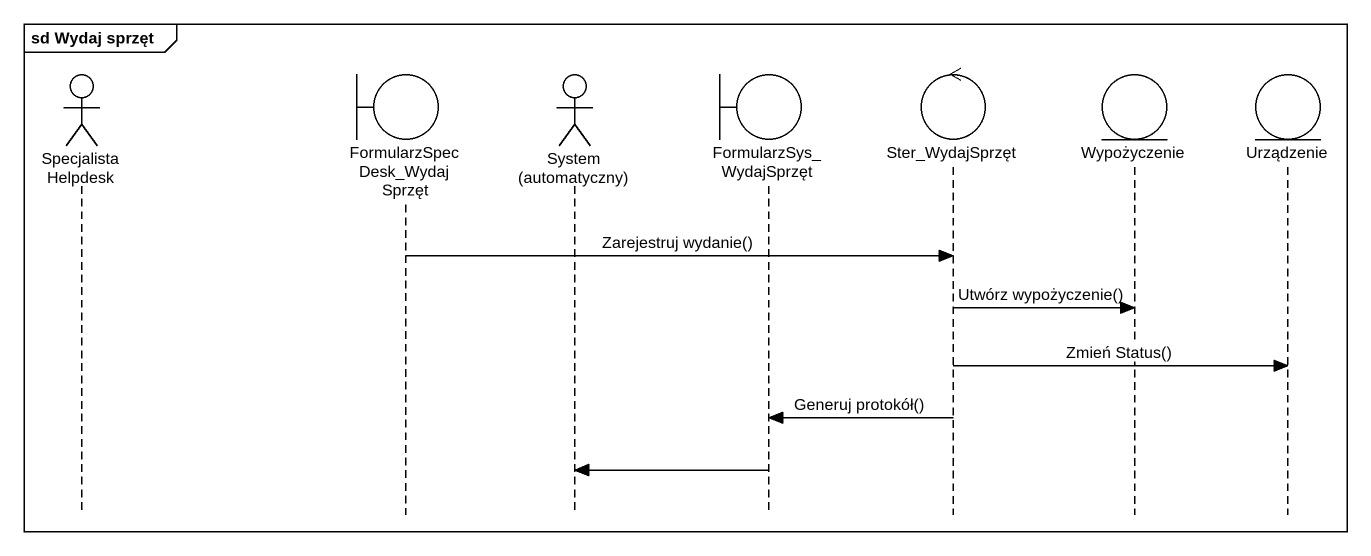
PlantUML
@startuml
mainframe sd Wydaj sprzęt
hide footbox
actor "Specjalista Helpdesk" as Specjalista_Helpdesk
boundary "FormularzSpecDesk_WydajSprzęt" as FormularzSpecDesk
actor "System (automatyczny)" as System_automatyczny
boundary FormularzSys_WydajSprzęt
control Ster_WydajSprzęt
entity Wypożyczenie
entity Urządzenie

FormularzSpecDesk -> Ster_WydajSprzęt : Zarejestruj wydanie()
Ster_WydajSprzęt -> Wypożyczenie : Utwórz wypożyczenie()
Ster_WydajSprzęt -> Urządzenie : Zmień Status()
Ster_WydajSprzęt -> FormularzSys_WydajSprzęt : Generuj protokół()
FormularzSys_WydajSprzęt -> System_automatyczny
@enduml
